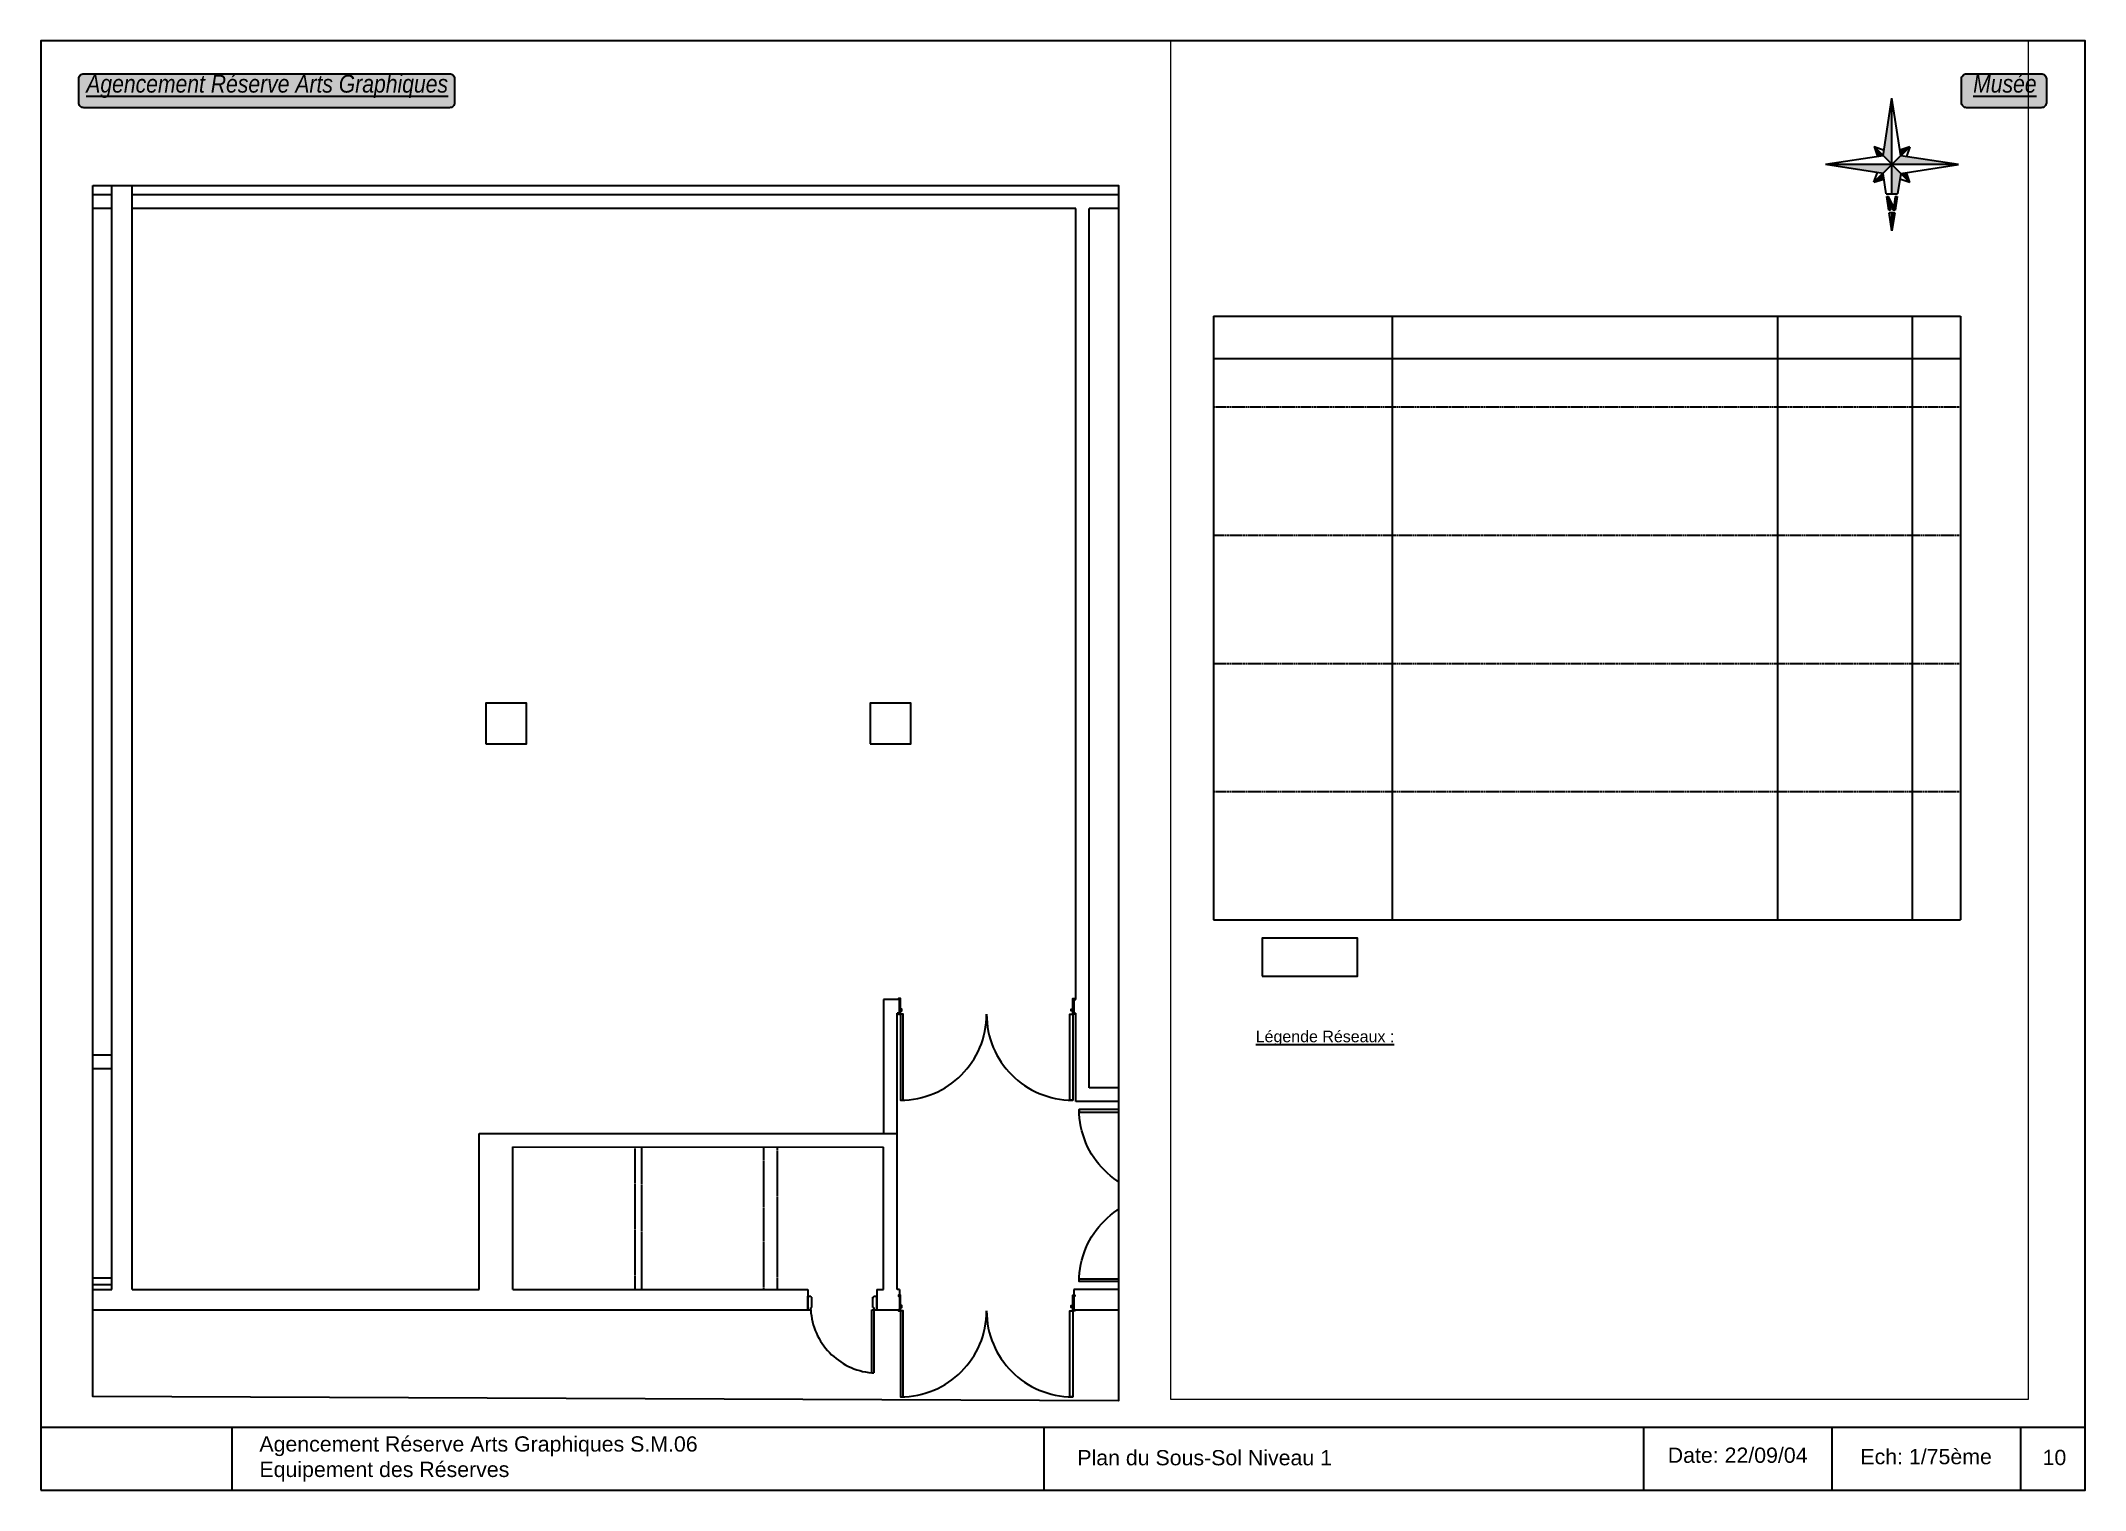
# Paper-space layout 'SM6-75é' of a CAD drawing. Header units: millimetres. Extents: x 11 to 413, y 16 to 301.
# The model-space entities are those that its viewports show. They can reach past a viewport. Long polylines and large blocks are cut down to what shows.
import ezdxf

# ---------------------------------------------------------------- set-up
doc = ezdxf.new("R2010")
doc.units = ezdxf.units.MM
doc.header["$LTSCALE"] = 0.3
doc.header["$MEASUREMENT"] = 0
doc.linetypes.add('ACAD_ISO02W100', pattern=[15, 12, -3])
doc.layers.get('0').update_dxf_attribs({"linetype": 'CONTINUOUS'})
for name, color, linetype in [('-CART', 225, 'CONTINUOUS'), ('-LEGENDE', 3, 'CONTINUOUS'), ('02-MURS-MACONNERIE', 241, 'CONTINUOUS'), ('02-MURS-PORTEUR', 1, 'CONTINUOUS'), ('02-MURS-POTEAU', 6, 'CONTINUOUS'), ('04-CLOISONS', 2, 'CONTINUOUS'), ('05-MEN-INT', 4, 'CONTINUOUS'), ('10-ANN-NOMPIECE', 3, 'CONTINUOUS'), ('10-ANN-NOMPIECE-CODE', 171, 'CONTINUOUS'), ('14-HACH-MURS', 253, 'CONTINUOUS'), ('14-HACH-POTEAU', 251, 'CONTINUOUS')]:
    doc.layers.add(name, color=color, linetype=linetype)
doc.layers.add('-FEN', color=7, linetype='CONTINUOUS', plot=False)
doc.styles.add('NDP', font='ARIAL.TTF', dxfattribs={"height": 0.2})
doc.styles.add('REPCOUP', font='ARIAL.TTF', dxfattribs={"width": 0.85, "height": 0.6})
doc.styles.add('TRAME', font='ARIAL.TTF')

# ---------------------------------------------------------------- blocks, each defined once
blk = doc.blocks.new('Nord-11')
at = {"linetype": 'Continuous'}
for points in [[(0, 34), (-1.4, 24.7), (0, 24.7)], [(1.6, 23.4), (0.7, 23.4), (1.3, 19.3), (-0.7, 23.3), (-1.6, 23.3), (-2.7, 16.4), (-1.7, 16.4), (-0.9, 21.8), (1.7, 16.4), (2.7, 16.4)], [(0, 15), (-2.9, 15), (-4.5, 4.5), (0, 0)], [(0, 0), (-34, 0), (-4.5, -4.5)], [(-4.5, 4.5), (-9.1, 9.2), (-7.4, 4.1)], [(34, 0), (4.6, 4.5), (0, 0)], [(4.5, -4.5), (0, 0), (0, -34)], [(9.2, 9.1), (4.1, 7.4), (4.5, 4.5), (4.6, 4.5)], [(-4, -7.4), (-4.5, -4.5), (-9.1, -9.1)], [(7.4, -4.1), (4.5, -4.5), (9.1, -9.2)]]:
    blk.add_hatch(color=256, dxfattribs=at).paths.add_polyline_path(points)
for p, q in [((-1.4, 24.7), (0, 34)), ((0, 34), (0, 24.7)), ((0, 34), (1.4, 24.7)), ((-2.7, 16.4), (-1.6, 23.3)), ((-1.7, 16.4), (-0.9, 21.8)), ((-1.6, 23.3), (-0.7, 23.3)), ((-1.4, 24.7), (1.4, 24.7)), ((-0.9, 21.8), (1.7, 16.4)), ((-0.7, 23.3), (1.3, 19.3)), ((0.7, 23.4), (1.3, 19.3)), ((0.7, 23.4), (1.6, 23.4)), ((1.6, 23.4), (2.7, 16.4)), ((-4.5, 4.5), (-2.9, 15)), ((2.9, 15), (-2.9, 15)), ((-1.7, 16.4), (-2.7, 16.4)), ((0, 15), (0, -34)), ((2.7, 16.4), (1.7, 16.4)), ((2.9, 15), (4.5, 4.5)), ((-4.5, 4.5), (-34, 0)), ((-34, 0), (34, 0)), ((-34, 0), (-4.5, -4.5)), ((-9.1, 9.2), (9.1, -9.2)), ((-9.1, 9.2), (-4, 7.4)), ((-9.1, 9.2), (-7.4, 4.1)), ((0, 0), (-9.1, -9.1)), ((0, 0), (9.2, 9.1)), ((9.2, 9.1), (4.1, 7.4)), ((4.5, 4.5), (34, 0)), ((4.5, -4.5), (34, 0)), ((9.2, 9.1), (7.4, 4)), ((-9.1, -9.1), (-7.4, -4.1)), ((-9.1, -9.1), (-4, -7.4)), ((-4.5, -4.5), (0, -34)), ((4.5, -4.5), (0, -34)), ((9.1, -9.2), (4, -7.4)), ((9.1, -9.2), (7.4, -4.1))]:
    blk.add_line(p, q, dxfattribs=at)
blk = doc.blocks.new('M20D90D')
for points in [[(-1.5, 1.5), (-1.5, 95.5), (-5.5, 95.5), (-5.5, 1.5)], [(-97, 0), (-98.5, 0), (-98.5, 1.5), (-95.5, 1.5), (-95.5, -3.5), (-93.5, -3.5), (-93.5, -6), (-95.5, -6), (-95.5, -21.5), (-98.5, -21.5), (-98.5, -20), (-97, -20)], [(0, 0), (1.5, 0), (1.5, 1.5), (-1.5, 1.5), (-1.5, -3.5), (-3.5, -3.5), (-3.5, -6), (-1.5, -6), (-1.5, -21.5), (1.5, -21.5), (1.5, -20), (0, -20)]]:
    blk.add_lwpolyline(points, close=True)
blk.add_arc((-1.5, 1.5), 94, 90, 180)
blk = doc.blocks.new('MVP9')
for p, q in [((0.075, 0.93), (0.045, 0.93)), ((0.045, -0.03), (0.045, 0.93)), ((0.075, 0.93), (0.075, 0)), ((0.075, 0), (0, 0)), ((0, 0), (0, -0.2)), ((0.975, 0), (0.975, -0.03)), ((1.02, 0), (0.975, 0)), ((0.045, -0.2), (0, -0.2)), ((0.06, -0.03), (0.045, -0.03)), ((0.06, -0.185), (0.045, -0.185)), ((0.045, -0.185), (0.045, -0.2)), ((0.06, -0.03), (0.06, -0.185)), ((0.975, -0.03), (0.96, -0.03)), ((0.96, -0.03), (0.96, -0.185)), ((0.975, -0.185), (0.96, -0.185)), ((0.975, -0.185), (0.975, -0.2)), ((1.02, -0.2), (0.975, -0.2)), ((1.02, 0), (1.02, -0.2))]:
    blk.add_line(p, q)
for centre, radius, start, end in [((-0.015, -0.057), 0.992, 3.3237, 84.7979), ((0.175, 0), 0.83, 0, 0)]:
    blk.add_arc(centre, radius, start, end)
blk = doc.blocks.new('M20L125D')
for points in [[(-255.5, 1.5), (-255.5, 128.5), (-251.5, 128.5), (-251.5, 1.5)], [(-1.5, 1.5), (-1.5, 128.5), (-5.5, 128.5), (-5.5, 1.5)], [(-257, 0), (-258.5, 0), (-258.5, 1.5), (-255.5, 1.5), (-255.5, -3.5), (-253.5, -3.5), (-253.5, -6), (-255.5, -6), (-255.5, -21.5), (-258.5, -21.5), (-258.5, -20), (-257, -20)], [(0, 0), (1.5, 0), (1.5, 1.5), (-1.5, 1.5), (-1.5, -3.5), (-3.5, -3.5), (-3.5, -6), (-1.5, -6), (-1.5, -21.5), (1.5, -21.5), (1.5, -20), (0, -20)]]:
    blk.add_lwpolyline(points, close=True)
for centre, start, end in [((-255.5, 1.5), 0, 90), ((-1.5, 1.5), 90, 180)]:
    blk.add_arc(centre, 127, start, end)
blk = doc.blocks.new('7SP8')
for p, q in [((0.085, 0.83), (0.055, 0.83)), ((0.055, -0.03), (0.055, 0.83)), ((0.085, 0.83), (0.085, 0)), ((0, 0), (0, -0.07)), ((0.085, 0), (0, 0)), ((0.885, 0), (0.885, -0.03)), ((0.94, 0), (0.885, 0)), ((0.94, 0), (0.94, -0.07)), ((0.07, -0.07), (0, -0.07)), ((0.07, -0.03), (0.055, -0.03)), ((0.07, -0.03), (0.07, -0.07)), ((0.885, -0.03), (0.87, -0.03)), ((0.87, -0.03), (0.87, -0.07)), ((0.94, -0.07), (0.87, -0.07))]:
    blk.add_line(p, q)
for centre, end in [((0.085, 0), 0), ((0.055, 0), 87.9286)]:
    blk.add_arc(centre, 0.83, 0, end)

msp = doc.modelspace()

# ---------------------------------------------------------------- hatches: boundary and pattern name
at = {"layer": '14-HACH-MURS'}
h = msp.add_hatch(color=256, dxfattribs=at)
edge = h.paths.add_edge_path()
edge.add_line((33311.242, 51667.848), (33308.278, 51667.36))
edge.add_line((33308.278, 51667.36), (33307.189, 51669.298))
edge.add_line((33307.189, 51669.298), (33308.957, 51670.964))
edge.add_line((33308.957, 51670.964), (33310.433, 51672.717))
edge.add_line((33310.433, 51672.717), (33311.706, 51674.658))
edge.add_line((33311.706, 51674.658), (33312.788, 51676.818))
edge.add_line((33312.788, 51676.818), (33313.883, 51676.999))
edge.add_line((33313.883, 51676.999), (33313.867, 51677.097))
edge.add_line((33313.867, 51677.097), (33314.065, 51677.13))
edge.add_line((33314.065, 51677.13), (33314.081, 51677.031))
edge.add_line((33314.081, 51677.031), (33324.671, 51678.775))
edge.add_line((33324.671, 51678.775), (33324.119, 51682.13))
edge.add_line((33324.119, 51682.13), (33313.528, 51680.386))
edge.add_line((33313.528, 51680.386), (33313.761, 51678.975))
edge.add_line((33313.761, 51678.975), (33313.563, 51678.942))
edge.add_line((33313.563, 51678.942), (33313.331, 51680.353))
edge.add_line((33313.331, 51680.353), (33313.185, 51680.329))
edge.add_line((33313.185, 51680.329), (33313.153, 51680.527))
edge.add_line((33313.153, 51680.527), (33324.086, 51682.327))
edge.add_line((33324.086, 51682.327), (33321.089, 51700.529))
edge.add_arc((33321.354, 51700.829), 0.4, 228.5438, 277.9184)
edge.add_line((33321.409, 51700.433), (33326.365, 51670.338))
edge.add_line((33326.365, 51670.338), (33321.683, 51669.567))
edge.add_line((33321.683, 51669.567), (33321.651, 51669.764))
edge.add_line((33321.651, 51669.764), (33326.036, 51670.486))
edge.add_line((33326.036, 51670.486), (33324.704, 51678.578))
edge.add_line((33324.704, 51678.578), (33312.982, 51676.647))
edge.add_line((33312.982, 51676.647), (33312.471, 51675.626))
edge.add_line((33312.471, 51675.626), (33311.923, 51674.533))
edge.add_line((33311.923, 51674.533), (33311.527, 51673.93))
edge.add_line((33311.527, 51673.93), (33312.462, 51668.251))
edge.add_line((33312.462, 51668.251), (33319.805, 51669.461))
edge.add_line((33319.805, 51669.461), (33319.838, 51669.263))
edge.add_line((33319.838, 51669.263), (33312.199, 51668.005))
edge.add_line((33312.199, 51668.005), (33312.166, 51668.203))
edge.add_line((33312.166, 51668.203), (33312.265, 51668.219))
edge.add_line((33312.265, 51668.219), (33311.365, 51673.685))
edge.add_line((33311.365, 51673.685), (33310.634, 51672.567))
edge.add_line((33310.634, 51672.567), (33309.885, 51671.681))
edge.add_line((33309.885, 51671.681), (33309.139, 51670.792))
edge.add_line((33309.139, 51670.792), (33308.244, 51669.949))
edge.add_line((33308.244, 51669.949), (33307.465, 51669.214))
edge.add_line((33307.465, 51669.214), (33308.384, 51667.58))
edge.add_line((33308.384, 51667.58), (33311.209, 51668.045))
edge.add_line((33311.209, 51668.045), (33311.242, 51667.848))
h = msp.add_hatch(color=256, dxfattribs=at)
h.paths.add_polyline_path([(33326.86, 51665.484), (33327.156, 51665.533), (33329.718, 51649.969), (33296.871, 51644.56), (33296.526, 51644.808), (33296.033, 51644.727), (33295.992, 51644.971), (33290.746, 51644.107), (33290.787, 51643.863), (33290.293, 51643.781), (33290.221, 51644.223), (33295.96, 51645.168), (33295.952, 51645.218), (33296.149, 51645.25), (33296.198, 51644.956), (33301.542, 51645.836), (33298.749, 51662.801), (33301.594, 51663.269), (33301.422, 51664.314), (33301.619, 51664.347), (33301.791, 51663.302), (33307.412, 51664.227), (33307.461, 51663.931), (33299.094, 51662.554), (33301.838, 51645.885), (33323.908, 51649.519), (33321.163, 51666.188), (33316.114, 51665.356), (33316.488, 51663.087), (33310.403, 51662.085), (33310.03, 51664.354), (33309.997, 51664.349), (33309.948, 51664.645), (33310.277, 51664.699), (33310.326, 51664.403), (33310.227, 51664.387), (33310.568, 51662.315), (33315.962, 51663.203), (33315.621, 51665.275), (33311.332, 51664.569), (33311.283, 51664.865), (33324.706, 51667.075), (33324.755, 51666.779), (33321.459, 51666.236), (33324.204, 51649.568), (33329.341, 51650.414)])
h.paths.add_polyline_path([(33327.472, 51665.585), (33327.176, 51665.536), (33329.738, 51649.972), (33352.291, 51653.686), (33352.234, 51654.031), (33351.815, 51654.114), (33329.953, 51650.515)])
h.paths.add_polyline_path([(33332.593, 51668.07), (33327.208, 51667.183), (33327.225, 51667.084), (33326.613, 51666.984), (33326.597, 51667.082), (33326.136, 51667.007), (33326.087, 51667.303), (33332.643, 51668.382), (33332.691, 51668.086)])
at = {"layer": '14-HACH-POTEAU'}
h = msp.add_hatch(color=256, dxfattribs=at)
h.paths.add_polyline_path([(33317.323, 51657.401), (33316.731, 51657.303), (33316.829, 51656.711), (33317.421, 51656.808)])
h.paths.add_polyline_path([(33311.732, 51656.48), (33311.14, 51656.382), (33311.237, 51655.79), (33311.829, 51655.888)])
h.paths.add_polyline_path([(33306.14, 51655.559), (33305.548, 51655.462), (33305.646, 51654.87), (33306.238, 51654.967)])

# ---------------------------------------------------------------- linework, layer by layer
at = {"layer": '-LEGENDE'}
for p, q in [((33436.768, 51805.395), (33422.272, 51803.008)), ((33436.768, 51805.395), (33422.632, 51803.067)), ((33438.697, 51793.678), (33436.768, 51805.395)), ((33435.226, 51793.106), (33433.297, 51804.823)), ((33427.751, 51791.875), (33425.821, 51803.592)), ((33425.137, 51791.445), (33423.208, 51803.162)), ((33424.201, 51791.291), (33422.272, 51803.008)), ((33438.561, 51794.501), (33424.066, 51792.114)), ((33438.561, 51794.502), (33424.426, 51792.174)), ((33438.561, 51794.502), (33424.426, 51792.174)), ((33438.697, 51793.678), (33424.201, 51791.291))]:
    msp.add_line(p, q, dxfattribs=at)
at = {"layer": '-LEGENDE', "color": 4, "linetype": 'ACAD_ISO02W100'}
for p, q in [((33437.177, 51802.906), (33422.682, 51800.519)), ((33437.587, 51800.418), (33423.092, 51798.031)), ((33437.997, 51797.93), (33423.501, 51795.543)), ((33438.406, 51795.441), (33423.911, 51793.055))]:
    msp.add_line(p, q, dxfattribs=at)
at = {"layer": '-LEGENDE'}
msp.add_lwpolyline([(33435.641, 51806.333), (33433.792, 51806.029), (33433.914, 51805.29), (33435.763, 51805.594)], close=True, dxfattribs=at)
at = {"layer": '02-MURS-MACONNERIE'}
for p, q in [((33324.008, 51666.656), (33324.052, 51666.39)), ((33324.205, 51666.689), (33324.249, 51666.422)), ((33324.052, 51666.39), (33324.249, 51666.422)), ((33324.218, 51665.383), (33324.415, 51665.416)), ((33324.218, 51665.383), (33324.538, 51663.439)), ((33324.415, 51665.416), (33324.735, 51663.472)), ((33324.538, 51663.439), (33321.989, 51663.02)), ((33325.244, 51663.353), (33322.021, 51662.822)), ((33310.403, 51662.085), (33310.692, 51660.334)), ((33310.922, 51660.169), (33310.601, 51662.117)), ((33306.564, 51660.976), (33307.881, 51661.193)), ((33307.881, 51661.193), (33308.093, 51659.906)), ((33306.548, 51661.075), (33306.351, 51661.043)), ((33306.399, 51660.747), (33307.717, 51660.963)), ((33306.548, 51661.075), (33306.564, 51660.976)), ((33307.717, 51660.963), (33309.824, 51648.163)), ((33310.659, 51660.328), (33310.692, 51660.334)), ((33310.659, 51660.328), (33310.691, 51660.131)), ((33310.691, 51660.131), (33310.922, 51660.169)), ((33308.123, 51659.911), (33308.093, 51659.906)), ((33308.155, 51659.713), (33308.123, 51659.911)), ((33308.155, 51659.713), (33308.126, 51659.708)), ((33308.126, 51659.708), (33310.022, 51648.195)), ((33324.049, 51650.505), (33329.187, 51651.351)), ((33324.082, 51650.308), (33329.219, 51651.154)), ((33310.022, 51648.195), (33323.753, 51650.457)), ((33301.716, 51646.625), (33323.786, 51650.259)), ((33301.684, 51646.823), (33309.824, 51648.163))]:
    msp.add_line(p, q, dxfattribs=at)
at = {"layer": '02-MURS-PORTEUR'}
for p, q in [((33308.278, 51667.36), (33307.189, 51669.298)), ((33311.242, 51667.848), (33308.278, 51667.36)), ((33311.209, 51668.045), (33308.384, 51667.58)), ((33311.209, 51668.045), (33311.242, 51667.848)), ((33324.706, 51667.075), (33311.283, 51664.865)), ((33324.755, 51666.779), (33321.459, 51666.236)), ((33321.163, 51666.188), (33316.114, 51665.356)), ((33321.163, 51666.188), (33323.908, 51649.519)), ((33321.459, 51666.236), (33324.204, 51649.568)), ((33316.114, 51665.356), (33316.488, 51663.087)), ((33315.621, 51665.275), (33311.332, 51664.569)), ((33315.621, 51665.275), (33315.962, 51663.203)), ((33311.332, 51664.569), (33311.283, 51664.865)), ((33310.277, 51664.699), (33309.948, 51664.645)), ((33309.997, 51664.349), (33309.948, 51664.645)), ((33310.326, 51664.403), (33310.277, 51664.699)), ((33307.412, 51664.227), (33301.791, 51663.302)), ((33307.461, 51663.931), (33307.412, 51664.227)), ((33309.997, 51664.349), (33310.03, 51664.354)), ((33310.03, 51664.354), (33310.403, 51662.085)), ((33310.326, 51664.403), (33310.227, 51664.387)), ((33310.227, 51664.387), (33310.568, 51662.315)), ((33299.094, 51662.554), (33307.461, 51663.931)), ((33316.488, 51663.087), (33310.403, 51662.085)), ((33315.962, 51663.203), (33310.568, 51662.315)), ((33329.341, 51650.414), (33324.204, 51649.568)), ((33296.871, 51644.56), (33329.718, 51649.969)), ((33323.908, 51649.519), (33301.838, 51645.885))]:
    msp.add_line(p, q, dxfattribs=at)
at = {"layer": '02-MURS-PORTEUR', "color": 8, "linetype": 'ACAD_ISO02W100'}
for p, q in [((33313.746, 51664.966), (33314.087, 51662.894)), ((33313.845, 51664.983), (33314.186, 51662.911)), ((33311.773, 51664.641), (33312.114, 51662.569)), ((33311.97, 51664.674), (33312.311, 51662.602))]:
    msp.add_line(p, q, dxfattribs=at)
at = {"layer": '02-MURS-PORTEUR'}
msp.add_lwpolyline([(33308.384, 51667.58), (33307.465, 51669.214), (33308.244, 51669.949), (33309.139, 51670.792), (33309.885, 51671.681), (33310.634, 51672.567), (33311.286, 51673.563), (33311.365, 51673.684)], dxfattribs=at)
at = {"layer": '02-MURS-POTEAU'}
for points in [[(33317.323, 51657.401), (33316.731, 51657.303), (33316.829, 51656.711), (33317.421, 51656.808)], [(33311.732, 51656.48), (33311.14, 51656.382), (33311.237, 51655.79), (33311.829, 51655.888)]]:
    msp.add_lwpolyline(points, close=True, dxfattribs=at)
at = {"layer": '04-CLOISONS'}
for p, q in [((33308.941, 51667.672), (33308.707, 51669.094)), ((33308.872, 51667.66), (33308.66, 51668.952)), ((33310.288, 51667.898), (33310.191, 51668.488)), ((33310.386, 51667.915), (33310.289, 51668.504)), ((33324.019, 51666.587), (33321.47, 51666.167)), ((33324.036, 51666.488), (33321.487, 51666.069))]:
    msp.add_line(p, q, dxfattribs=at)

# ---------------------------------------------------------------- block references
at = {"layer": '05-MEN-INT', "xscale": -1, "rotation": 279.3505736745867}
msp.add_blockref('7SP8', (33310.289, 51668.504), dxfattribs=at)
at = {"layer": '05-MEN-INT', "xscale": 0.009999999998770808, "yscale": 0.009999999998770808, "zscale": 0.009999999999999995, "rotation": 9.350573669432533}
for name, p in [('M20D90D', (33312.166, 51668.203)), ('M20L125D', (33309.948, 51664.645)), ('M20L125D', (33310.659, 51660.328))]:
    msp.add_blockref(name, p, dxfattribs=at)
at = {"layer": '05-MEN-INT', "yscale": -0.9999999999991286, "rotation": 279.3505736669793}
msp.add_blockref('MVP9', (33324.052, 51666.39), dxfattribs=at)
at = {"layer": '05-MEN-INT', "rotation": 9.35057367081686}
msp.add_blockref('MVP9', (33310.277, 51664.699), dxfattribs=at)
at = {"layer": '05-MEN-INT', "extrusion": (0, 0, -1), "xscale": 0.009999999998770808, "yscale": 0.009999999998770808, "zscale": -0.009999999999999995, "rotation": 80.64942633056747}
msp.add_blockref('M20L125D', (-33306.13, 51663.611), dxfattribs=at)

# ---------------------------------------------------------------- texts
at = {"layer": '10-ANN-NOMPIECE', "style": 'NDP'}
for s, height, p in [('DEGAG.', 0.3, (33317.442, 51666.864)), ('ENTRET.', 0.2, (33323.868, 51663.717)), ('MACH. MPL MPM', 0.3, (33313.124, 51663.413)), ('SAS', 0.3, (33309.515, 51662.147)), ('RESERVE ARTS GRAPHIQUES', 0.3, (33318.441, 51661.25)), ('RESERVE PHOTOGRAPHIE', 0.3, (33307.649, 51650.215))]:
    msp.add_text(s, height=height, rotation=189.3506, dxfattribs=at).set_placement(p)
at = {"layer": '10-ANN-NOMPIECE-CODE', "style": 'NDP'}
for s, p in [('S.C.9', (33317.187, 51667.263)), ('S.C.8', (33323.663, 51664.014)), ('S.T.28', (33312.373, 51663.692)), ('S.M.7', (33309.467, 51662.542)), ('S.M.06', (33316.198, 51661.39))]:
    msp.add_text(s, height=0.3, rotation=189.3506, dxfattribs=at).set_placement(p)

psp = doc.layouts.new('SM6-75é')

# ---------------------------------------------------------------- hatches: boundary and pattern name
at = {"layer": '-LEGENDE'}
h = psp.add_hatch(color=253, dxfattribs=at)
edge = h.paths.add_edge_path()
edge.add_line((19.6, 294.39), (91.51, 294.39))
edge.add_arc((91.51, 293.39), 1, 0, 90, ccw=False)
edge.add_line((92.51, 293.39), (92.51, 288.7))
edge.add_arc((91.51, 288.7), 1, -90, 0, ccw=False)
edge.add_line((91.51, 287.7), (19.6, 287.7))
edge.add_arc((19.6, 288.7), 1, 180, 270, ccw=False)
edge.add_line((18.6, 288.7), (18.6, 293.39))
edge.add_arc((19.6, 293.39), 1, 90, 180, ccw=False)
h = psp.add_hatch(color=253, dxfattribs=at)
edge = h.paths.add_edge_path()
edge.add_line((389.84, 294.39), (404.52, 294.39))
edge.add_arc((404.52, 293.39), 1, 0, 90, ccw=False)
edge.add_line((405.52, 293.39), (405.52, 288.7))
edge.add_arc((404.52, 288.7), 1, -90, 0, ccw=False)
edge.add_line((404.52, 287.7), (389.84, 287.7))
edge.add_arc((389.84, 288.7), 1, 180, 270, ccw=False)
edge.add_line((388.84, 288.7), (388.84, 293.39))
edge.add_arc((389.84, 293.39), 1, 90, 180, ccw=False)

# ---------------------------------------------------------------- linework, layer by layer
at = {"layer": '-CART'}
for p, q in [((11.14, 28.21), (413.14, 28.21)), ((48.68, 28.21), (48.68, 15.85)), ((208.39, 28.21), (208.39, 15.85)), ((326.35, 15.85), (326.35, 28.21)), ((363.41, 15.85), (363.41, 28.21)), ((400.48, 15.85), (400.48, 28.21))]:
    psp.add_line(p, q, dxfattribs=at)
psp.add_lwpolyline([(11.14, 15.85), (413.14, 15.85), (413.14, 300.85), (11.14, 300.85)], close=True, dxfattribs=at)
at = {"layer": '-FEN'}
psp.add_lwpolyline([(21.36, 272.39), (223.08, 272.39), (223.08, 175.6), (223.08, 175.6), (223.08, 33.43), (21.36, 34.24)], close=True, dxfattribs=at)
at = {"layer": '-LEGENDE'}
for points in [[(19.6, 294.39), (91.51, 294.39, -0.414214), (92.51, 293.39), (92.51, 288.7, -0.414214), (91.51, 287.7), (19.6, 287.7, -0.414214), (18.6, 288.7), (18.6, 293.39, -0.414214)], [(389.84, 294.39), (404.52, 294.39, -0.414214), (405.52, 293.39), (405.52, 288.7, -0.414214), (404.52, 287.7), (389.84, 287.7, -0.414214), (388.84, 288.7), (388.84, 293.39, -0.414214)]]:
    psp.add_lwpolyline(points, format="xyb", close=True, dxfattribs=at)

# ---------------------------------------------------------------- block references
at = {"layer": '-LEGENDE', "xscale": 0.384, "yscale": 0.384, "zscale": 0.384, "rotation": 180}
psp.add_blockref('Nord-11', (375.16, 276.53), dxfattribs=at)

# ---------------------------------------------------------------- texts
at = {"layer": '-LEGENDE', "char_height": 4.5, "width": 210.4361, "attachment_point": 1, "style": 'REPCOUP'}
for s, insert in [('{\\fArial|b0|i1|c0|p34;\\H0.7778x;\\LAgencement Réserve Arts Graphiques}', (20.07, 294.18)), ('{\\fArial|b0|i1|c0|p34;\\H0.7778x;\\LMusée}', (391.13, 294.18))]:
    psp.add_mtext(s, dxfattribs=dict(at, insert=insert))
at = {"layer": '-LEGENDE', "color": 3, "width": 210.4361, "attachment_point": 1, "style": 'TRAME'}
for s, insert, char_height in [('{\\LLégende Réseaux :}', (250.04, 106.19), 2.25), ('Agencement Réserve Arts Graphiques S.M.06\\PEquipement des Réserves', (54.12, 26.43), 3), ('{\\H0.8571x;Date: 22/09/04}', (331.07, 24.22), 3.5), ('Ech: 1/75ème', (368.95, 23.94), 3), ('Plan du Sous-Sol Niveau 1', (214.96, 23.73), 3), ('10', (404.78, 23.78), 3)]:
    psp.add_mtext(s, dxfattribs=dict(at, insert=insert, char_height=char_height))

# ---------------------------------------------------------------- viewports
at = {"layer": '-FEN', "view_twist_angle": 170.64942633}
psp.add_viewport(center=(317.66, 167.28), size=(168.72, 267.141), view_center_point=(-41401.961, -45680.478), view_height=26.7141, status=3, dxfattribs=at)
vp = psp.add_viewport(center=(122.22, 152.91), size=(201.71, 238.954), view_center_point=(-41265.885, -45558.514), view_height=17.9216, dxfattribs=at)
vp.dxf.flags = 0x10000  # cut along an outline
vp.dxf.clipping_boundary_handle = psp.add_lwpolyline([(21.36, 272.39), (223.08, 272.39), (223.08, 175.6), (223.08, 175.6), (223.08, 33.43), (21.36, 34.24)], format="xyb", close=True, dxfattribs={"invisible": 1}).dxf.handle

doc.saveas('drawing.dxf')
